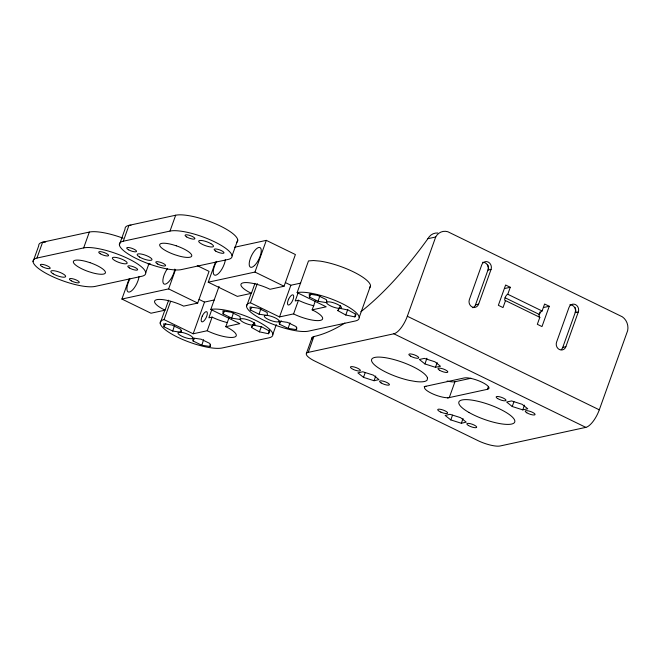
<?xml version="1.0" encoding="UTF-8"?>
<svg xmlns="http://www.w3.org/2000/svg" width="661" height="661" viewBox="0 0 661 661"><rect width="100%" height="100%" fill="white"/><g stroke="black" fill="none" stroke-linecap="round" stroke-linejoin="round"><path stroke-width="0.99" d="M181.122 332.309L180.8 329.302L172.075 325.047L163.672 323.799L163.986 326.807L172.711 331.062L181.122 332.309L181.42 330.426M210.206 346.488L209.892 343.48L201.167 339.225L192.756 337.978L193.07 340.985L201.795 345.24L210.206 346.488L210.512 344.604M296.549 329.649L296.235 326.641L287.502 322.386L279.099 321.139L279.413 324.146L288.138 328.393L296.549 329.649L296.855 327.765M326.551 302.631L326.41 299.681L317.767 295.409L309.265 294.087L309.414 297.037L318.057 301.309L326.551 302.631L326.856 300.747M254.262 322.428L251.535 327.492L259.418 331.855L268.54 333.747L269.209 329.971M340.605 305.589L337.878 310.653L345.761 315.008L354.883 316.9L355.387 314.066M172.711 331.062L174.537 325.543M201.795 345.24L203.621 339.721M259.054 314.215L267.465 315.462L267.143 312.463L258.418 308.208L250.007 306.96L250.329 309.959L259.054 314.215L260.88 308.704M288.138 328.393L289.964 322.882M231.714 318.156L240.207 319.478L240.067 316.528L231.424 312.256L222.922 310.934L223.071 313.884L231.714 318.156L233.556 312.645M318.057 301.309L319.891 295.798M33.05 261.657L38.726 245.801A34.893 9.147 19.7 0 1 42.618 242.215L89.334 232.069A34.893 9.147 19.7 0 1 123.111 238.224M36.942 258.063L83.658 247.916A34.893 9.147 19.7 0 1 128.317 258.715A34.893 9.147 19.7 0 1 141.826 276.273L95.11 286.42A34.893 9.147 19.7 0 1 50.451 275.62A34.893 9.147 19.7 0 1 36.942 258.063L42.618 242.215L45.667 242.025M83.658 247.916L89.334 232.069M119.393 244.81L125.069 228.962A34.893 9.147 19.7 0 1 128.953 225.368L175.669 215.222A34.893 9.147 19.7 0 1 216.403 224.203A34.893 9.147 19.7 0 1 236.886 242.223M123.285 241.215L170.001 231.077A34.893 9.147 19.7 0 1 214.651 241.868A34.893 9.147 19.7 0 1 228.169 259.434L181.453 269.581A34.893 9.147 19.7 0 1 136.794 258.781A34.893 9.147 19.7 0 1 123.285 241.215L128.953 225.368L130.994 225.244M168.646 300.177L165.068 310.174L150.989 313.231L121.905 299.053L129.126 278.876M145.717 272.687L149.056 263.359M170.001 231.077L175.669 215.222M121.905 299.053L168.621 288.907L175.496 269.696M160.193 323.204L164.663 310.711M219.047 286.411L210.793 309.464A34.893 9.147 19.7 0 1 255.452 320.263A34.893 9.147 19.7 0 1 268.969 337.829L222.253 347.967A34.893 9.147 19.7 0 1 177.594 337.176A34.893 9.147 19.7 0 1 164.077 319.61L170.612 301.358M165.068 310.174L161.763 308.48A20.937 5.486 19.7 0 1 157.558 299.532A20.937 5.486 19.7 0 1 182.552 305.589L183.634 306.142L197.705 303.085L209.058 271.382L197.242 265.623M254.989 283.338L251.411 293.327L237.332 296.384L208.248 282.206L215.469 262.037M164.077 319.61L193.169 333.788L204.513 302.094L214.354 299.954M211.933 309.249L208.876 317.809L212.123 317.106L213.206 317.66A20.937 5.486 19.7 0 0 227.541 322.634M232.061 255.84L237.737 239.993M193.169 333.788L207.24 330.731L212.123 317.106M207.24 330.731L208.322 331.293A20.937 5.486 19.7 0 0 233.316 337.341A20.937 5.486 19.7 0 0 229.111 328.401L225.806 326.699L229.061 317.619M208.248 282.206L254.964 272.059L266.309 240.364L295.401 254.543L284.048 286.246L269.977 289.295L268.895 288.741A20.937 5.486 19.7 0 0 243.901 282.693A20.937 5.486 19.7 0 0 248.106 291.633L251.411 293.327M246.536 306.357L251.345 292.914M359.204 317.396L370.548 285.692A34.893 9.147 19.7 0 0 320.172 261.136L313.512 260.533L308.489 260.921L297.136 292.625A34.893 9.147 19.7 0 1 341.795 303.424A34.893 9.147 19.7 0 1 355.312 320.982L308.596 331.128A34.893 9.147 19.7 0 1 263.937 320.329A34.893 9.147 19.7 0 1 250.42 302.771L257.303 283.561M272.861 334.235L276.298 324.625M250.42 302.771L279.512 316.95L290.857 285.246L300.697 283.115M298.276 292.41L295.211 300.97L298.466 300.259L299.549 300.821A20.937 5.486 19.7 0 0 313.876 305.787M279.512 316.95L293.583 313.892L298.466 300.259M293.583 313.892L294.666 314.446A20.937 5.486 19.7 0 0 319.66 320.502A20.937 5.486 19.7 0 0 315.454 311.554L312.149 309.86L315.404 300.772M306.349 353.569L312.017 337.721M360.873 311.744A254.7 95.25 -64 0 0 427.915 238.687L435.698 236.993A12.435 11.063 77.7 0 1 447.828 231.738L622.348 316.817A12.435 11.063 77.7 0 1 627.669 330.583L599.296 409.828A17.442 6.527 -64 0 1 585.836 427.37L500.187 445.968A17.442 4.577 19.7 0 1 486.174 443.895L484.017 443.159A17.442 4.577 19.7 0 1 477.862 440.573L314.975 361.162A17.442 4.577 19.7 0 1 310.001 358.32L308.745 357.394A17.442 4.577 19.7 0 1 308.216 352.387L313.892 336.532A254.7 95.25 -64 0 0 344.868 323.064M363.509 377.365L357.874 372.878L362.782 371.763L373.333 375.126L378.968 379.612L374.06 380.728L363.509 377.365L365.211 372.606M374.06 380.728L375.762 375.969M308.216 352.387L393.865 333.788A17.442 6.527 -64 0 0 407.325 316.247L435.698 236.993M424.907 363.93L419.363 359.468L424.379 358.394L434.93 361.798L440.474 366.26L435.467 367.334L424.907 363.93L426.956 358.229M435.467 367.334L437.169 362.575M472.863 307.762A5.552 4.941 77.7 0 0 475.49 304.861L487.942 270.076A5.585 4.966 77.7 0 0 482.538 262.285M478.605 304.184L491.057 269.399A5.585 4.966 77.7 0 0 488.223 262.062A5.585 4.966 77.7 0 0 481.753 264.863L469.351 299.673A5.552 4.941 77.7 0 0 472.177 306.968A5.552 4.941 77.7 0 0 478.605 304.184L475.49 304.861M471.037 378.249L454.958 381.736L449.282 397.583A13.955 3.66 19.7 0 1 431.418 393.27A13.955 3.66 19.7 0 1 426.015 386.247M450.802 419.917L445.134 415.43L450.009 414.298L460.552 417.653L466.228 422.139L461.353 423.271L450.802 419.917L452.504 415.166M461.353 423.271L463.055 418.512M505.508 300.598L503.013 307.572L498.361 305.299L505.624 285.015L510.275 287.287L507.78 294.261A3.487 1.305 -64 0 0 505.087 297.764A3.487 1.305 -64 0 0 505.508 300.598L539.83 317.33L537.335 324.303L541.987 326.575L549.258 306.283L544.598 304.019L542.103 310.992A3.487 1.305 -64 0 0 539.409 314.496A3.487 1.305 -64 0 0 539.83 317.33M447.456 397.988L487.471 389.296L488.471 386.495M539.046 314.735L540.087 311.843M512.234 406.507L506.632 402.028L511.573 400.93L522.124 404.301L527.734 408.779L522.785 409.878L512.234 406.507L513.936 401.748M522.785 409.878L524.487 405.127M561.222 349.628A5.585 4.966 77.7 0 0 562.751 347.397L575.202 312.62A5.585 4.966 77.7 0 0 569.799 304.82M565.866 346.719L578.317 311.942A5.585 4.966 77.7 0 0 575.483 304.597A5.585 4.966 77.7 0 0 569.014 307.406L556.554 342.183A5.585 4.966 77.7 0 0 559.396 349.529A5.585 4.966 77.7 0 0 565.866 346.719L562.751 347.397M259.418 331.855L261.409 326.402M345.761 315.008L347.752 309.555M369.697 287.923L370.548 285.692M268.54 333.747L269.779 331.268L261.888 326.914L252.766 325.022M354.883 316.9L356.122 314.429L348.231 310.067L339.11 308.183M163.986 326.807L165.837 323.436M193.07 340.985L194.458 338.457M250.329 309.959L251.717 307.439M279.413 324.146L281.264 320.775M223.071 313.884L224.459 311.356M309.414 297.037L311.265 293.674M251.535 327.492L252.956 325.005M337.878 310.653L339.3 308.158M148.163 264.111L150.154 263.681M234.506 247.272L266.309 240.364M225.806 326.699L239.885 323.642L210.793 309.464M487.942 270.076L491.057 269.399M312.149 309.86L326.228 306.803L297.136 292.625M504.442 288.551L510.275 287.287M543.416 307.555L549.258 306.283M575.202 312.62L578.317 311.942M424.172 386.644L464.204 377.952A13.955 3.66 19.7 0 1 482.067 382.273A13.955 3.66 19.7 0 1 487.471 389.296M507.78 294.261L542.103 310.992M505.087 297.764L539.409 314.496M407.325 316.247L599.296 409.828M393.865 333.788L585.836 427.37M285.403 282.594L290.857 285.246M254.964 272.059L284.048 286.246M199.06 299.433L204.513 302.094M168.621 288.907L197.705 303.085M278.95 321.527A7.849 2.057 19.7 0 1 268.217 319.403A7.849 2.057 19.7 0 1 266.309 315.363M267.804 315.495A7.849 2.057 19.7 0 1 279.14 321.023M225.335 259.773A11.03 4.123 -64 0 1 224.343 263.879L223.269 266.507A11.03 4.123 -64 0 1 215.238 275.257A11.03 4.123 -64 0 1 214.329 266.49L215.395 263.855A11.03 4.123 -64 0 1 216.734 261.318M192.607 338.366A7.849 2.057 19.7 0 1 181.874 336.242A7.849 2.057 19.7 0 1 179.966 332.202M181.469 332.343A7.849 2.057 19.7 0 1 192.797 337.862M139 276.62A11.03 4.123 -64 0 1 138 280.718L136.926 283.354A11.03 4.123 -64 0 1 128.895 292.104A11.03 4.123 -64 0 1 127.986 283.329L129.052 280.702A11.03 4.123 -64 0 1 129.92 278.983M174.801 269.077A10.923 4.082 -64 0 1 168.596 281.941A10.923 4.082 -64 0 1 162.879 281.619A10.923 4.082 -64 0 1 167.431 268.663M427.915 238.687A12.435 11.063 77.7 0 1 437.698 232.994M312.157 339.027A17.442 4.577 19.7 0 1 313.892 336.532M575.029 307.398A11.163 9.932 77.7 0 1 575.871 312.157M487.768 264.863A11.163 9.932 77.7 0 1 488.611 269.622M454.958 381.736A13.955 3.66 19.7 0 1 447.142 381.033M427.477 377.935L427.204 379.992A29.654 7.775 19.7 0 1 415.786 381.546L409.316 380.414A29.654 7.775 19.7 0 1 372.515 362.715A29.654 7.775 19.7 0 1 394.501 359.716A29.654 7.775 19.7 0 1 427.477 377.935M202.258 316.098L201.721 317.429A5.585 2.09 -64 0 0 202.183 321.866A5.585 2.09 -64 0 0 206.249 317.437L206.786 316.107A5.585 2.09 -64 0 0 206.323 311.661A5.585 2.09 -64 0 0 202.258 316.098M288.601 299.251L288.064 300.581A5.585 2.09 -64 0 0 288.526 305.027A5.585 2.09 -64 0 0 292.592 300.598L293.129 299.259A5.585 2.09 -64 0 0 292.666 294.823A5.585 2.09 -64 0 0 288.601 299.251M340.729 308.257L338.25 308.299A7.849 2.057 19.7 0 1 330.855 306.043L329.228 305.192A7.849 2.057 19.7 0 1 327.757 301.87A7.849 2.057 19.7 0 1 337.168 304.184L338.796 305.027A7.849 2.057 19.7 0 1 340.729 308.257M254.386 325.105L251.907 325.146A7.849 2.057 19.7 0 1 244.512 322.882L242.884 322.039A7.849 2.057 19.7 0 1 241.422 318.718A7.849 2.057 19.7 0 1 250.825 321.031L252.452 321.874A7.849 2.057 19.7 0 1 254.386 325.105M176.313 245.809L172.141 244.545A16.996 4.453 19.7 0 0 159.722 245.479A16.996 4.453 19.7 0 0 175.14 254.84L179.313 256.104A16.996 4.453 19.7 0 0 191.723 255.171A16.996 4.453 19.7 0 0 176.313 245.809M89.97 262.657L85.798 261.392A16.996 4.453 19.7 0 0 73.388 262.326A16.996 4.453 19.7 0 0 88.797 271.688L92.97 272.952A16.996 4.453 19.7 0 0 105.38 272.018A16.996 4.453 19.7 0 0 89.97 262.657M353.577 369.549L353.073 369.334A5.288 1.388 19.7 0 1 352.437 366.648A5.288 1.388 19.7 0 1 360.328 370.135A5.288 1.388 19.7 0 1 354.296 369.871L353.577 369.549M440.837 412.092L440.333 411.869A5.288 1.388 19.7 0 1 439.697 409.192A5.288 1.388 19.7 0 1 447.588 412.679A5.288 1.388 19.7 0 1 441.556 412.406L440.837 412.092M210.876 243.636L209.248 242.785A7.849 2.057 19.7 0 0 199.845 240.472A7.849 2.057 19.7 0 0 201.308 243.793L202.935 244.644A7.849 2.057 19.7 0 0 212.346 246.958A7.849 2.057 19.7 0 0 210.876 243.636M124.541 260.475L122.905 259.633A7.849 2.057 19.7 0 0 113.502 257.319A7.849 2.057 19.7 0 0 114.964 260.641L116.592 261.483A7.849 2.057 19.7 0 0 126.003 263.797A7.849 2.057 19.7 0 0 124.541 260.475M157.69 264.003A5.23 1.372 19.7 0 0 165.597 265.656A5.23 1.372 19.7 0 0 158.797 261.88A5.23 1.372 19.7 0 0 157.69 264.003M186.609 236.902A5.23 1.372 19.7 0 0 194.813 238.885A5.23 1.372 19.7 0 0 188.559 235.101A5.23 1.372 19.7 0 0 186.609 236.902M215.693 251.081A5.23 1.372 19.7 0 0 223.897 253.064A5.23 1.372 19.7 0 0 217.643 249.28A5.23 1.372 19.7 0 0 215.693 251.081M128.631 249.841A5.23 1.372 19.7 0 0 136.521 251.469A5.23 1.372 19.7 0 0 129.672 247.693A5.23 1.372 19.7 0 0 128.631 249.841M139.512 257.005A7.849 2.057 19.7 0 0 151.823 259.98A7.849 2.057 19.7 0 0 142.446 254.303A7.849 2.057 19.7 0 0 139.512 257.005M254.584 265.449A10.923 4.082 -64 0 0 260.74 248.263A10.923 4.082 -64 0 0 250.354 258.443A10.923 4.082 -64 0 0 254.584 265.449M71.347 280.851A5.23 1.372 19.7 0 0 79.262 282.503A5.23 1.372 19.7 0 0 72.454 278.719A5.23 1.372 19.7 0 0 71.347 280.851M100.265 253.741A5.23 1.372 19.7 0 0 108.47 255.733A5.23 1.372 19.7 0 0 102.215 251.94A5.23 1.372 19.7 0 0 100.265 253.741M129.349 267.928A5.23 1.372 19.7 0 0 137.554 269.911A5.23 1.372 19.7 0 0 131.299 266.119A5.23 1.372 19.7 0 0 129.349 267.928M42.287 266.689A5.23 1.372 19.7 0 0 50.178 268.308A5.23 1.372 19.7 0 0 43.329 264.532A5.23 1.372 19.7 0 0 42.287 266.689M53.169 273.844A7.849 2.057 19.7 0 0 65.48 276.827A7.849 2.057 19.7 0 0 56.102 271.142A7.849 2.057 19.7 0 0 53.169 273.844M410.431 356.056A5.23 1.372 19.7 0 0 418.636 358.039A5.23 1.372 19.7 0 0 412.381 354.246A5.23 1.372 19.7 0 0 410.431 356.056M439.524 370.234A5.23 1.372 19.7 0 0 447.728 372.217A5.23 1.372 19.7 0 0 441.474 368.433A5.23 1.372 19.7 0 0 439.524 370.234M497.692 398.591A5.23 1.372 19.7 0 0 505.896 400.574A5.23 1.372 19.7 0 0 499.642 396.79A5.23 1.372 19.7 0 0 497.692 398.591M526.784 412.77A5.23 1.372 19.7 0 0 534.98 414.753A5.23 1.372 19.7 0 0 528.734 410.968A5.23 1.372 19.7 0 0 526.784 412.77M468.93 412.439A29.654 7.775 19.7 0 0 514.465 422.528A29.654 7.775 19.7 0 0 477.052 401.078A29.654 7.775 19.7 0 0 468.93 412.439M468.393 425.477A5.23 1.372 19.7 0 0 476.598 427.46A5.23 1.372 19.7 0 0 470.351 423.676A5.23 1.372 19.7 0 0 468.393 425.477M381.133 382.934A5.23 1.372 19.7 0 0 389.337 384.917A5.23 1.372 19.7 0 0 383.091 381.133A5.23 1.372 19.7 0 0 381.133 382.934"/></g></svg>
